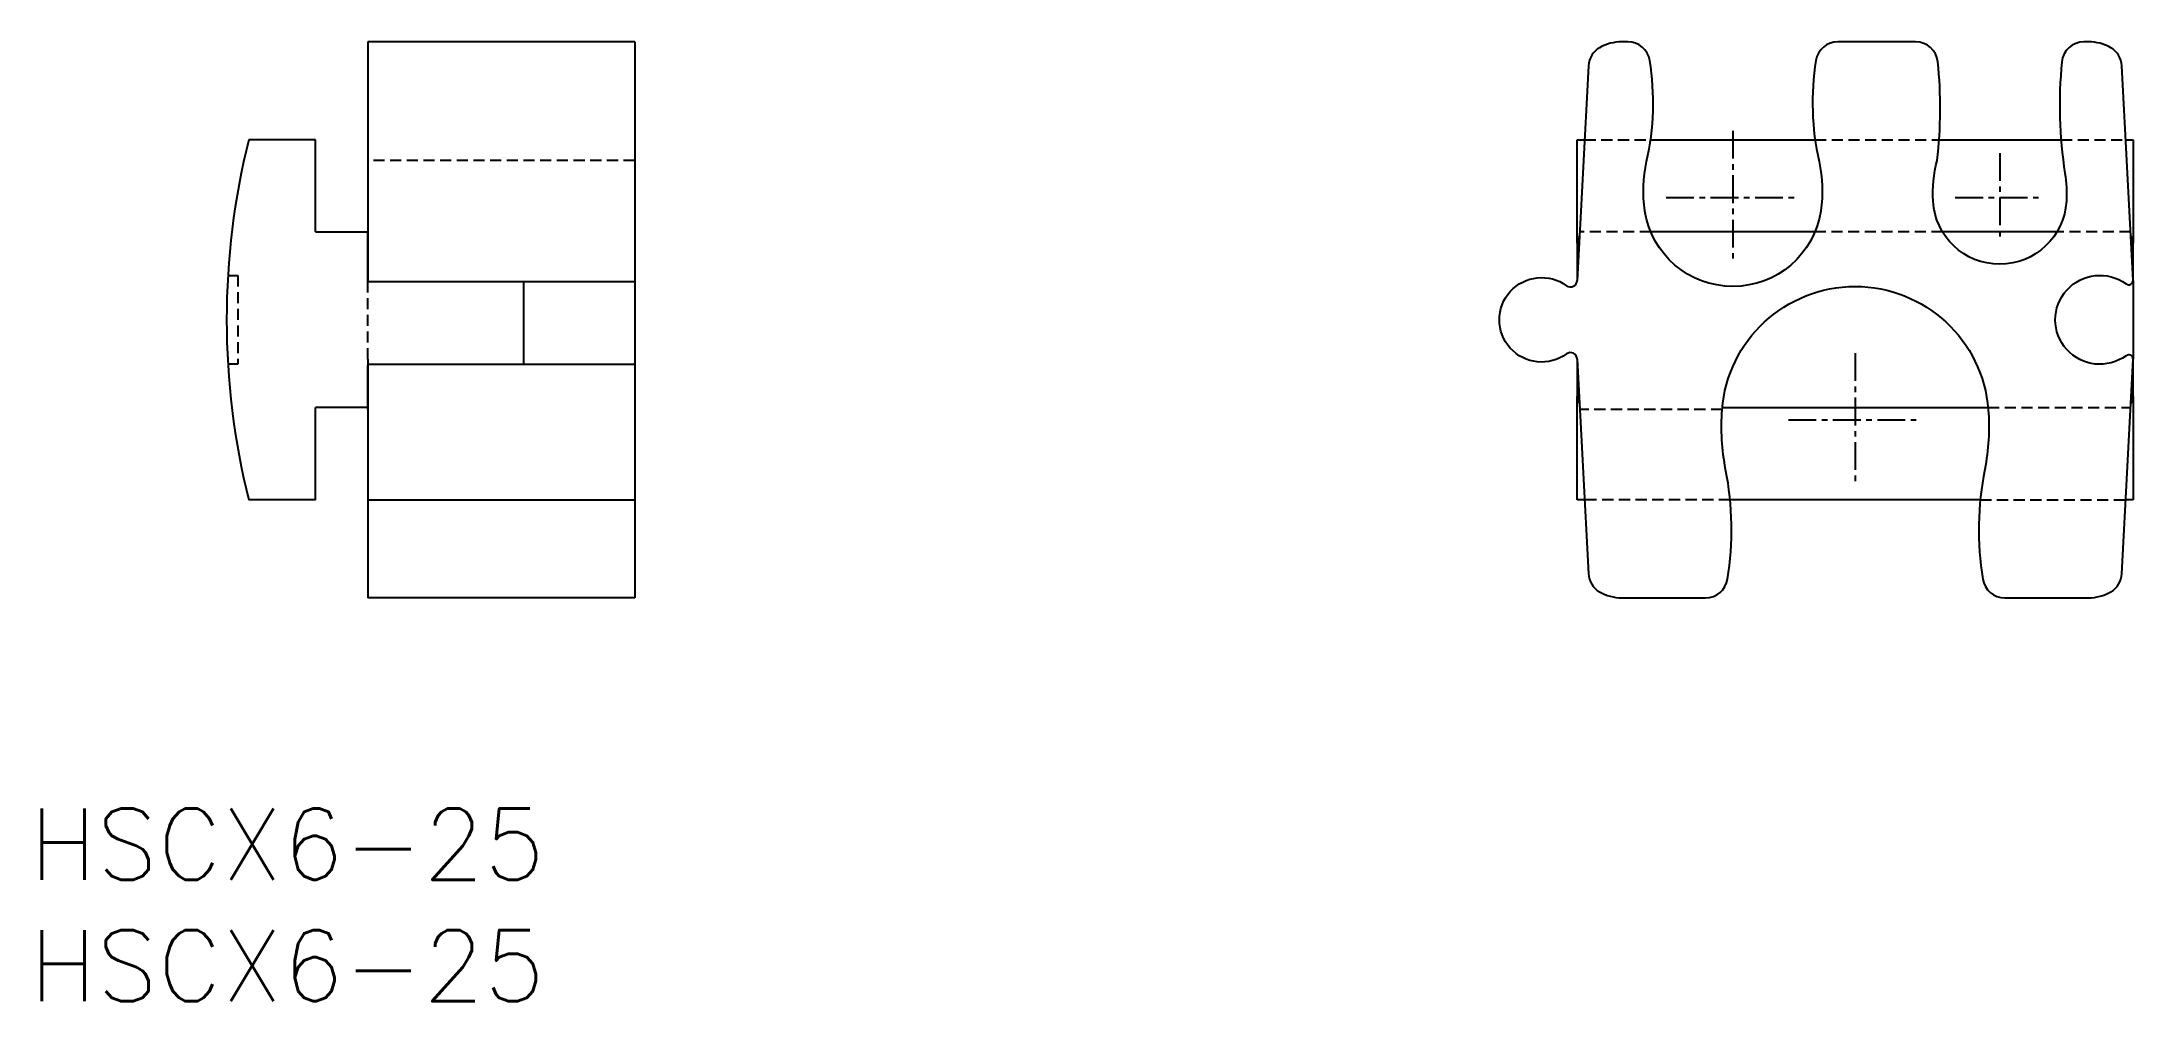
# Model space of a CAD drawing. Extents: x -14.7 to 79.4, y -30.5 to 12.6.
import ezdxf

# ---------------------------------------------------------------- set-up
doc = ezdxf.new("R2010")
doc.units = 0
doc.linetypes.add('CENTER', pattern=[2, 1.25, -0.25, 0.25, -0.25])
doc.linetypes.add('DASHED', pattern=[0.75, 0.5, -0.25])
doc.layers.get('0').update_dxf_attribs({"linetype": 'CONTINUOUS'})
doc.layers.add('CENTER', color=1, linetype='CENTER')
doc.styles.get("Standard").update_dxf_attribs({"font": 'txt.shx', "bigfont": 'bigfont.shx'})

msp = doc.modelspace()

# ---------------------------------------------------------------- linework, layer by layer
at = {"color": 7, "linetype": 'CONTINUOUS'}
for p, q in [((12, 12.637), (0, 12.637)), ((0, 12.637), (0, 12.374)), ((0, 12.374), (0, 11.558)), ((56.656, 12.637), (56.377, 12.637)), ((69.597, 12.637), (66.099, 12.637)), ((69.597, 12.637), (66.099, 12.637)), ((77.377, 12.637), (77.164, 12.637)), ((0, 11.558), (0, 3.892)), ((54.883, 11.558), (54.377, 1.912)), ((79.377, 1.912), (78.872, 11.558)), ((-2.35, 8.237), (-5.35, 8.237)), ((-2.35, 4.087), (-2.35, 8.237)), ((54.377, 8.237), (54.709, 8.237)), ((54.377, 3.587), (54.377, 8.237)), ((57.679, 8.237), (65.076, 8.237)), ((70.65, 8.237), (76.135, 8.237)), ((79.046, 8.237), (79.377, 8.237)), ((79.377, 8.237), (79.377, 3.587)), ((-2.35, 4.087), (0, 4.087)), ((0, 3.892), (0, 3.587)), ((65.065, 4.087), (57.69, 4.087)), ((75.946, 4.087), (70.809, 4.087)), ((0, 3.587), (0, 1.912)), ((54.377, 3.587), (54.377, 1.912)), ((79.377, 1.912), (79.377, 3.587)), ((79.377, 1.912), (79.377, -1.637)), ((0, -1.637), (0, -3.313)), ((54.377, -1.637), (54.883, -11.283)), ((54.377, -1.637), (54.377, -3.313)), ((78.872, -11.283), (79.377, -1.637)), ((79.377, -3.313), (79.377, -1.637)), ((0, -3.587), (0, -1.912)), ((0, -3.313), (0, -3.618)), ((0, -3.892), (0, -3.587)), ((0, -3.618), (0, -11.283)), ((54.377, -7.963), (54.377, -3.313)), ((79.377, -3.313), (79.377, -7.963)), ((0, -3.813), (-2.35, -3.813)), ((-2.35, -7.963), (-2.35, -3.813)), ((60.903, -3.813), (72.852, -3.813)), ((-2.35, -7.963), (-5.35, -7.963)), ((54.709, -7.963), (54.377, -7.963)), ((72.502, -7.963), (61.253, -7.963)), ((79.377, -7.963), (79.046, -7.963)), ((0, -11.283), (0, -12.099)), ((0, -12.099), (0, -12.363)), ((12, -12.363), (0, -12.363)), ((56.377, -12.363), (60.152, -12.363)), ((73.603, -12.363), (77.377, -12.363))]:
    msp.add_line(p, q, dxfattribs=at)
at = {"color": 7, "linetype": 'BYBLOCK'}
for p, q in [((12, 12.637), (12, -12.363)), ((0, 1.865), (0, 4.087)), ((0, 1.865), (12, 1.865)), ((7, 1.865), (7, -1.865)), ((0, -1.865), (12, -1.865)), ((0, -1.865), (0, -4.087)), ((0, -7.963), (12, -7.963))]:
    msp.add_line(p, q, dxfattribs=at)
at = {"color": 3, "linetype": 'DASHED'}
for p, q in [((54.709, 8.237), (57.679, 8.237)), ((65.076, 8.237), (70.65, 8.237)), ((76.135, 8.237), (79.046, 8.237)), ((12, 7.295), (0, 7.295)), ((57.69, 4.087), (54.491, 4.087)), ((70.809, 4.087), (64.633, 4.087)), ((79.263, 4.087), (75.946, 4.087)), ((-6.29, 2.137), (-5.85, 2.137)), ((-5.85, 2.137), (-5.85, -1.863)), ((0, 1.637), (0, 1.912)), ((0, -1.637), (0, 1.637)), ((-5.85, -1.863), (-6.29, -1.863)), ((0, -1.637), (0, -1.912)), ((60.895, -3.903), (54.496, -3.903)), ((72.852, -3.813), (79.263, -3.813)), ((61.253, -7.963), (54.709, -7.963)), ((72.502, -7.963), (79.046, -7.963))]:
    msp.add_line(p, q, dxfattribs=at)
at = {"color": 7, "linetype": 'CONTINUOUS'}
for centre, radius, start, end in [((55.881, 11.506), 1, 119.72576, 177), ((56.377, 10.637), 2, 90, 119.72576), ((56.656, 11.637), 1, 9.10173, 90), ((66.099, 11.637), 1, 90, 170.89827), ((69.597, 11.637), 1, 5.98462, 90), ((69.597, 11.637), 1, 5.98462, 90), ((77.164, 11.637), 1, 90, 174.43131), ((77.164, 11.637), 1, 90, 174.43131), ((77.377, 10.637), 2, 60.27424, 90), ((77.873, 11.506), 1, 3, 60.27424), ((45.794, 9.897), 12, 347.30275, 9.10173), ((76.96, 9.897), 12, 170.89827, 192.69725), ((50.701, 9.656), 20, 353.22049, 5.98462), ((50.701, 9.656), 20, 353.22049, 5.98462), ((96.074, 9.794), 20, 174.43131, 188.82583), ((54.877, 3.587), 0.5, 142.41507, 180), ((78.877, 3.587), 0.5, 0, 37.58493), ((54.077, 1.912), 0.3, 233.77845, 0), ((79.177, 1.912), 0.2, 233.77845, 0), ((54.077, -1.637), 0.3, 0, 126.22155), ((79.177, -1.637), 0.2, 0, 126.22155), ((54.877, -3.313), 0.5, 180, 217.58493), ((78.877, -3.313), 0.5, 322.41507, 0), ((47.316, -9.299), 14, 350.86788, 11.12463), ((86.438, -9.299), 14, 168.87537, 189.13212), ((55.881, -11.231), 1, 183, 240.27424), ((77.873, -11.231), 1, 299.72576, 357), ((56.377, -10.363), 2, 240.27424, 270), ((60.152, -11.363), 1, 270, 350.86788), ((73.603, -11.363), 1, 189.13212, 270), ((73.603, -11.363), 1, 189.13212, 270), ((77.377, -10.363), 2, 270, 299.72576)]:
    msp.add_arc(centre, radius, start, end, dxfattribs=at)
at = {"color": 7, "linetype": 'BYBLOCK'}
msp.add_arc((26.946, 0.137), 33.296, 165.92017, 194.07984, dxfattribs=at)
at = {"color": 7, "linetype": 'CONTINUOUS', "extrusion": (0, 0, -1)}
for centre, radius, start, end in [((-63.354, 5.941), 6, 351.27034, 12.69725), ((-59.4, 5.941), 6, 167.30275, 188.72966), ((-76.373, 5.804), 6, 356.80811, 14.3889), ((-76.373, 5.804), 6, 356.80811, 14.3889), ((-70.382, 5.804), 6, 171.17417, 183.19189), ((-70.382, 5.804), 6, 171.17417, 183.19189), ((-61.377, 5.637), 4, 188.72966, 351.27034), ((-73.377, 5.637), 3, 183.19189, 356.80811), ((-52.777, 0.137), 1.9, 233.77845, 126.22155), ((-77.877, 0.137), 2, 233.77845, 126.22155), ((-66.877, -4.363), 6, 4.38884, 175.61116), ((-70.866, -4.669), 10, 348.87537, 4.38884), ((-62.889, -4.669), 10, 175.61116, 191.12463), ((-62.889, -4.669), 10, 175.61116, 191.12463)]:
    msp.add_arc(centre, radius, start, end, dxfattribs=at)
at = {"layer": 'CENTER', "color": 1, "linetype": 'CENTER'}
for p, q in [((61.377, 8.637), (61.377, 2.637)), ((73.377, 7.637), (73.377, 3.637)), ((58.377, 5.637), (64.377, 5.637)), ((71.377, 5.637), (75.377, 5.637)), ((66.877, -1.363), (66.877, -7.363)), ((63.877, -4.363), (69.877, -4.363))]:
    msp.add_line(p, q, dxfattribs=at)

# ---------------------------------------------------------------- texts
at = {"color": 7, "linetype": 'CONTINUOUS'}
for p in [(-15.208, -25.041), (-15.208, -30.503)]:
    msp.add_text('HSCX6-25', height=3.2, dxfattribs=at).set_placement(p)

doc.saveas('drawing.dxf')
